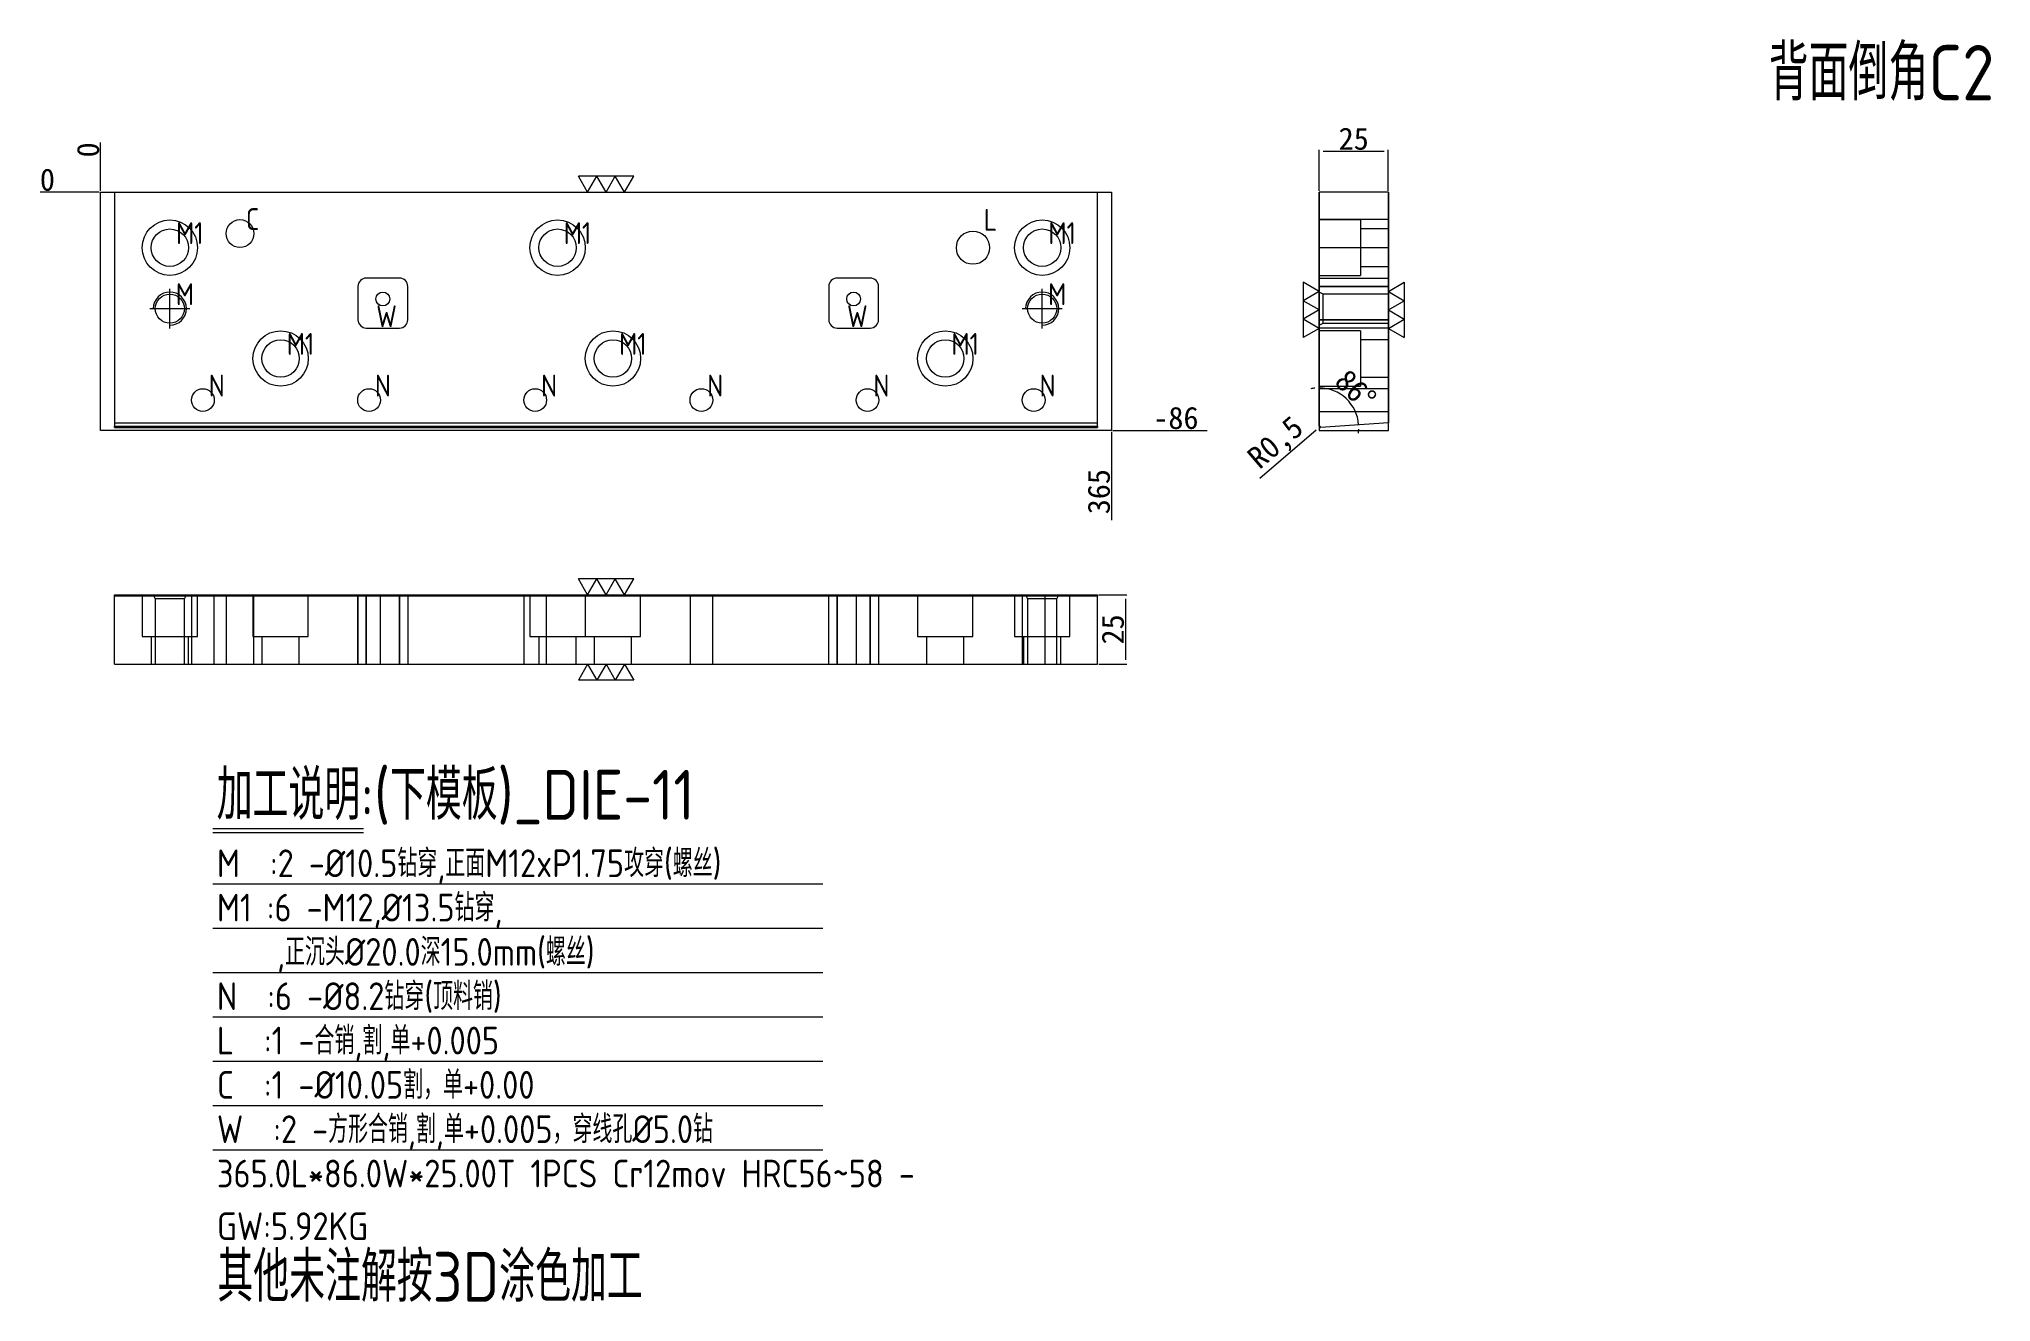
# Model space of a CAD drawing. Header units: millimetres. Extents: x 19599 to 20303, y 44800 to 45256.
import ezdxf

# ---------------------------------------------------------------- set-up
doc = ezdxf.new("R2010")
doc.units = ezdxf.units.MM
doc.linetypes.add('CENTER', pattern=[0])
doc.linetypes.add('DASHED', pattern=[0])
doc.layers.add('DIE', color=7, linetype='Continuous', true_color=0xffffff)
doc.layers.add('U1', color=7, linetype='Continuous', true_color=0xffffff)
doc.layers.add('dim', color=4, linetype='Continuous')
doc.styles.add('_PUG_ERP', font='txt')
doc.styles.add('gbenor', font='gbenor.shx', dxfattribs={"bigfont": 'gbcbig'})
doc.dimstyles.new('_PUG_ERP', dxfattribs={"dimtxt": 8, "dimasz": 1.5, "dimexe": 0.5, "dimexo": 0.5, "dimgap": 0.5, "dimtad": 1, "dimtxsty": '_PUG_ERP', "dimblk": 'CLOSEDBLANK', "dimcen": 0, "dimclrd": 4, "dimclre": 4, "dimclrt": 3, "dimazin": 3, "dimtfac": 1, "dimtmove": 0, "dimatfit": 3, "dimldrblk": 'CLOSEDBLANK', "dimlwd": 9, "dimlwe": 9})

# ---------------------------------------------------------------- blocks, each defined once
blk = doc.blocks.new('*D1266')
at = {"layer": 'Defpoints', "color": 0}
for p in [(19980.81, 45055.22), (19980.81, 45030.22), (19990.86, 45030.22)]:
    blk.add_point(p, dxfattribs=at)
at = {"layer": 'dim', "color": 4, "lineweight": 9}
for p, q in [((19981.31, 45055.22), (19991.36, 45055.22)), ((19990.86, 45053.72), (19990.86, 45031.72)), ((19981.31, 45030.22), (19991.36, 45030.22))]:
    blk.add_line(p, q, dxfattribs=at)
at = {"layer": 'dim', "color": 3, "lineweight": 18, "insert": (19986.36, 45042.72), "char_height": 8, "attachment_point": 5, "rotation": 90, "style": '_PUG_ERP'}
blk.add_mtext('25', dxfattribs=at)
blk = doc.blocks.new('_ClosedBlank')
blk = doc.blocks.new('*D1267')
at = {"layer": 'Defpoints', "color": 0}
for p in [(19604.77, 45200.51), (19620.81, 45200.51), (19620.81, 45200.51)]:
    blk.add_point(p, dxfattribs=at)
at = {"layer": 'dim', "color": 4, "lineweight": 9}
blk.add_line((19620.31, 45200.51), (19598.94, 45200.51), dxfattribs=at)
at = {"layer": 'dim', "color": 3, "lineweight": 18, "insert": (19601.6, 45205.01), "char_height": 8, "attachment_point": 5, "style": '_PUG_ERP'}
blk.add_mtext('0', dxfattribs=at)
blk = doc.blocks.new('*D1268')
at = {"layer": 'Defpoints', "color": 0}
for p in [(19620.81, 45212.65), (19620.81, 45200.51), (19620.81, 45200.51)]:
    blk.add_point(p, dxfattribs=at)
at = {"layer": 'dim', "color": 4, "lineweight": 9}
blk.add_line((19620.81, 45201.01), (19620.81, 45218.48), dxfattribs=at)
at = {"layer": 'dim', "color": 3, "lineweight": 18, "insert": (19616.31, 45215.81), "char_height": 8, "attachment_point": 5, "rotation": 90, "style": '_PUG_ERP'}
blk.add_mtext('0', dxfattribs=at)
blk = doc.blocks.new('*D1269')
at = {"layer": 'Defpoints', "color": 0}
for p in [(19620.81, 45200.51), (19985.81, 45114.51), (19997.36, 45114.51)]:
    blk.add_point(p, dxfattribs=at)
at = {"layer": 'dim', "color": 4, "lineweight": 9}
blk.add_line((19986.31, 45114.51), (20020.34, 45114.51), dxfattribs=at)
at = {"layer": 'dim', "color": 3, "lineweight": 18, "insert": (20009.1, 45119.01), "char_height": 8, "attachment_point": 5, "style": '_PUG_ERP'}
blk.add_mtext('-86', dxfattribs=at)
blk = doc.blocks.new('*D1270')
at = {"layer": 'Defpoints', "color": 0}
for p in [(19620.81, 45200.51), (19985.81, 45114.51), (19985.81, 45103.22)]:
    blk.add_point(p, dxfattribs=at)
at = {"layer": 'dim', "color": 4, "lineweight": 9}
blk.add_line((19985.81, 45114.01), (19985.81, 45082.15), dxfattribs=at)
at = {"layer": 'dim', "color": 3, "lineweight": 18, "insert": (19981.31, 45092.44), "char_height": 8, "attachment_point": 5, "rotation": 90, "style": '_PUG_ERP'}
blk.add_mtext('365', dxfattribs=at)
blk = doc.blocks.new('*D1271')
at = {"layer": 'Defpoints', "color": 0}
for p in [(20060.81, 45215.29), (20060.81, 45200.51), (20085.81, 45200.51)]:
    blk.add_point(p, dxfattribs=at)
at = {"layer": 'dim', "color": 4, "lineweight": 9}
for p, q in [((20060.81, 45201.01), (20060.81, 45215.79)), ((20084.31, 45215.29), (20062.31, 45215.29)), ((20085.81, 45201.01), (20085.81, 45215.79))]:
    blk.add_line(p, q, dxfattribs=at)
at = {"layer": 'dim', "color": 3, "lineweight": 18, "insert": (20073.31, 45219.79), "char_height": 8, "attachment_point": 5, "style": '_PUG_ERP'}
blk.add_mtext('25', dxfattribs=at)
blk = doc.blocks.new('*D1272')
at = {"layer": 'Defpoints', "color": 0}
for p in [(20060.81, 45200.51), (20067.69, 45128.13), (20085.81, 45117.31), (20060.81, 45116.09), (20061.35, 45115.6)]:
    blk.add_point(p, dxfattribs=at)
at = {"layer": 'dim', "color": 4, "lineweight": 9}
for start, end in [(96.00291, 102.00582), (4, 90), (351.99418, 357.99709)]:
    blk.add_arc((20060.81, 45115.56), 14.32, start, end, dxfattribs=at)
at = {"layer": 'dim', "color": 3, "lineweight": 18, "insert": (20074, 45129.25), "char_height": 8, "attachment_point": 5, "rotation": 316.0809, "style": '_PUG_ERP'}
blk.add_mtext('86%%d', dxfattribs=at)
blk = doc.blocks.new('*D1273')
at = {"layer": 'Defpoints', "color": 0}
for p in [(20060.94, 45115.77), (20061.31, 45116.09)]:
    blk.add_point(p, dxfattribs=at)
at = {"layer": 'dim', "color": 4, "lineweight": 9}
for p, q in [((20039.4, 45097.28), (20059.8, 45114.79)), ((20061.31, 45116.09), (20060.94, 45115.77))]:
    blk.add_line(p, q, dxfattribs=at)
at = {"layer": 'dim', "color": 3, "lineweight": 18, "insert": (20045.6, 45109.54), "char_height": 8, "attachment_point": 5, "rotation": 40.64192, "style": '_PUG_ERP'}
blk.add_mtext('R0,5', dxfattribs=at)

msp = doc.modelspace()

# ---------------------------------------------------------------- linework, layer by layer
at = {"layer": 'DIE', "color": 11, "linetype": 'Continuous', "lineweight": 18}
for p, q in [((19625.815, 45200.509), (19625.815, 45116.094)), ((19625.815, 45200.509), (19980.815, 45200.509)), ((19980.815, 45116.094), (19980.815, 45200.509)), ((20060.815, 45116.094), (20060.815, 45200.509)), ((20085.815, 45200.509), (20060.815, 45200.509)), ((20085.815, 45200.509), (20085.815, 45117.306)), ((20085.815, 45117.306), (20061.35, 45115.596)), ((19625.815, 45115.594), (19625.815, 45116.094)), ((19625.815, 45115.594), (19980.815, 45115.594)), ((19980.815, 45116.094), (19980.815, 45115.594)), ((19625.815, 45054.682), (19625.815, 45055.217)), ((19625.815, 45055.217), (19980.815, 45055.217)), ((19625.815, 45030.217), (19625.815, 45054.682)), ((19980.815, 45055.217), (19980.815, 45054.682)), ((19980.815, 45030.217), (19980.815, 45054.682)), ((19625.815, 45030.217), (19980.815, 45030.217))]:
    msp.add_line(p, q, dxfattribs=at)
at = {"layer": 'DIE', "color": 11, "linetype": 'DASHED', "lineweight": 13, "ltscale": 0.375736}
for p, q in [((20085.815, 45190.634), (20060.815, 45190.634)), ((20060.815, 45180.584), (20085.815, 45180.584)), ((20085.815, 45151.509), (20060.815, 45151.509)), ((19625.815, 45117.306), (19980.815, 45117.306)), ((19666.117, 45055.217), (19666.117, 45030.217)), ((19676.167, 45030.217), (19676.167, 45055.217)), ((19713.742, 45030.217), (19713.742, 45055.217)), ((19731.742, 45055.217), (19731.742, 45030.217)), ((19883.742, 45030.217), (19883.742, 45055.217)), ((19901.742, 45055.217), (19901.742, 45030.217))]:
    msp.add_line(p, q, dxfattribs=at)
at = {"layer": 'DIE', "color": 31, "linetype": 'DASHED', "lineweight": 13, "ltscale": 0.375736}
for p, q in [((20075.815, 45190.509), (20060.815, 45190.509)), ((20075.815, 45190.509), (20075.815, 45170.509)), ((20085.815, 45187.262), (20075.815, 45187.262)), ((20075.815, 45173.755), (20085.815, 45173.755)), ((20060.815, 45170.509), (20075.815, 45170.509)), ((20075.815, 45150.509), (20060.815, 45150.509)), ((20075.815, 45150.509), (20075.815, 45130.509)), ((20085.815, 45147.262), (20075.815, 45147.262)), ((20075.815, 45133.755), (20085.815, 45133.755)), ((20060.815, 45130.509), (20075.815, 45130.509)), ((20085.815, 45129.609), (20060.815, 45129.609)), ((20060.815, 45121.408), (20085.815, 45121.408)), ((19635.815, 45055.217), (19635.815, 45040.217)), ((19653.642, 45055.217), (19653.642, 45030.217)), ((19655.815, 45040.217), (19655.815, 45055.217)), ((19661.843, 45030.217), (19661.843, 45055.217)), ((19675.815, 45055.217), (19675.815, 45040.217)), ((19695.815, 45040.217), (19695.815, 45055.217)), ((19713.642, 45055.217), (19713.642, 45030.217)), ((19721.843, 45030.217), (19721.843, 45055.217)), ((19773.642, 45055.217), (19773.642, 45030.217)), ((19775.815, 45055.217), (19775.815, 45040.217)), ((19781.843, 45030.217), (19781.843, 45055.217)), ((19795.815, 45055.217), (19795.815, 45040.217)), ((19815.815, 45040.217), (19815.815, 45055.217)), ((19833.642, 45055.217), (19833.642, 45030.217)), ((19841.843, 45030.217), (19841.843, 45055.217)), ((19893.642, 45055.217), (19893.642, 45030.217)), ((19901.843, 45030.217), (19901.843, 45055.217)), ((19915.815, 45055.217), (19915.815, 45040.217)), ((19935.815, 45040.217), (19935.815, 45055.217)), ((19950.815, 45055.217), (19950.815, 45040.217)), ((19953.642, 45055.217), (19953.642, 45030.217)), ((19961.843, 45030.217), (19961.843, 45055.217)), ((19970.815, 45040.217), (19970.815, 45055.217)), ((19635.815, 45040.217), (19655.815, 45040.217)), ((19639.061, 45040.217), (19639.061, 45030.217)), ((19652.568, 45030.217), (19652.568, 45040.217)), ((19675.815, 45040.217), (19695.815, 45040.217)), ((19679.061, 45040.217), (19679.061, 45030.217)), ((19692.568, 45030.217), (19692.568, 45040.217)), ((19775.815, 45040.217), (19795.815, 45040.217)), ((19779.061, 45040.217), (19779.061, 45030.217)), ((19792.568, 45030.217), (19792.568, 45040.217)), ((19795.815, 45040.217), (19815.815, 45040.217)), ((19799.061, 45040.217), (19799.061, 45030.217)), ((19812.568, 45030.217), (19812.568, 45040.217)), ((19915.815, 45040.217), (19935.815, 45040.217)), ((19919.061, 45040.217), (19919.061, 45030.217)), ((19932.568, 45030.217), (19932.568, 45040.217)), ((19950.815, 45040.217), (19970.815, 45040.217)), ((19954.061, 45040.217), (19954.061, 45030.217)), ((19967.568, 45030.217), (19967.568, 45040.217))]:
    msp.add_line(p, q, dxfattribs=at)
at = {"layer": 'DIE', "color": 1, "linetype": 'DASHED', "lineweight": 13, "ltscale": 0.375736}
msp.add_line((20060.815, 45169.509), (20085.815, 45169.509), dxfattribs=at)
at = {"layer": 'DIE', "color": 1, "linetype": 'CENTER', "lineweight": 18, "ltscale": 0.375736}
for p, q in [((19645.815, 45151.309), (19645.815, 45165.709)), ((19960.815, 45151.309), (19960.815, 45165.709)), ((19638.615, 45158.509), (19653.015, 45158.509)), ((19953.615, 45158.509), (19968.015, 45158.509))]:
    msp.add_line(p, q, dxfattribs=at)
at = {"layer": 'DIE', "color": 155, "linetype": 'DASHED', "lineweight": 13, "ltscale": 0.375736}
for p, q in [((20060.815, 45166.509), (20085.815, 45166.509)), ((20085.815, 45166.509), (20060.815, 45166.509)), ((20060.815, 45166.509), (20085.815, 45166.509)), ((20085.815, 45166.509), (20060.815, 45166.509)), ((20085.815, 45154.509), (20060.815, 45154.509)), ((20060.815, 45154.509), (20085.815, 45154.509)), ((20085.815, 45154.509), (20060.815, 45154.509)), ((20060.815, 45154.509), (20085.815, 45154.509)), ((19980.815, 45115.596), (19625.815, 45115.596)), ((19716.742, 45030.217), (19716.742, 45055.217)), ((19716.742, 45055.217), (19716.742, 45030.217)), ((19728.742, 45055.217), (19728.742, 45030.217)), ((19728.742, 45030.217), (19728.742, 45055.217)), ((19886.742, 45030.217), (19886.742, 45055.217)), ((19886.742, 45055.217), (19886.742, 45030.217)), ((19898.742, 45055.217), (19898.742, 45030.217)), ((19898.742, 45030.217), (19898.742, 45055.217))]:
    msp.add_line(p, q, dxfattribs=at)
at = {"layer": 'DIE', "color": 5, "linetype": 'DASHED', "lineweight": 13, "ltscale": 0.375736}
for p, q in [((20062.309, 45163.762), (20060.815, 45164.509)), ((20085.815, 45163.762), (20062.309, 45163.762)), ((20062.309, 45158.509), (20062.309, 45163.762)), ((20060.815, 45152.509), (20062.309, 45153.256)), ((20062.309, 45153.256), (20062.309, 45158.509)), ((20062.309, 45153.256), (20085.815, 45153.256)), ((19639.815, 45055.217), (19640.562, 45053.723)), ((19651.068, 45053.723), (19651.815, 45055.217)), ((19954.815, 45055.217), (19955.562, 45053.723)), ((19966.068, 45053.723), (19966.815, 45055.217)), ((19640.562, 45053.723), (19640.562, 45030.217)), ((19651.068, 45053.723), (19640.562, 45053.723)), ((19651.068, 45030.217), (19651.068, 45053.723)), ((19955.562, 45053.723), (19955.562, 45030.217)), ((19966.068, 45053.723), (19955.562, 45053.723)), ((19966.068, 45030.217), (19966.068, 45053.723))]:
    msp.add_line(p, q, dxfattribs=at)
at = {"layer": 'DIE', "color": 155, "linetype": 'Continuous', "lineweight": 18}
for p, q in [((19625.815, 45116.094), (19980.815, 45116.094)), ((19980.815, 45054.682), (19625.815, 45054.682))]:
    msp.add_line(p, q, dxfattribs=at)
at = {"layer": 'DIE', "color": 1, "lineweight": 18}
for points in [[(19731.742, 45166.509, 0.4142136), (19728.742, 45169.509), (19716.742, 45169.509, 0.4142136), (19713.742, 45166.509), (19713.742, 45154.509, 0.4142136), (19716.742, 45151.509), (19728.742, 45151.509, 0.4142136), (19731.742, 45154.509)], [(19901.742, 45166.509, 0.4142136), (19898.742, 45169.509), (19886.742, 45169.509, 0.4142136), (19883.742, 45166.509), (19883.742, 45154.509, 0.4142136), (19886.742, 45151.509), (19898.742, 45151.509, 0.4142136), (19901.742, 45154.509)]]:
    msp.add_lwpolyline(points, format="xyb", close=True, dxfattribs=at)
at = {"layer": 'DIE', "color": 42, "linetype": 'Continuous', "lineweight": 18}
for centre, radius in [((19645.815, 45180.509), 10), ((19785.815, 45180.509), 10), ((19960.815, 45180.509), 10), ((19645.815, 45180.509), 6.753), ((19785.815, 45180.509), 6.753), ((19960.815, 45180.509), 6.753), ((19645.815, 45158.509), 5.253), ((19722.715, 45161.994), 2.5), ((19892.715, 45161.994), 2.5), ((19960.815, 45158.509), 5.253), ((19685.815, 45140.509), 10), ((19685.815, 45140.509), 6.753), ((19805.815, 45140.509), 10), ((19805.815, 45140.509), 6.753), ((19925.815, 45140.509), 10), ((19925.815, 45140.509), 6.753), ((19657.742, 45125.509), 4.101), ((19717.742, 45125.509), 4.101), ((19777.742, 45125.509), 4.101), ((19837.742, 45125.509), 4.101), ((19897.742, 45125.509), 4.101), ((19957.742, 45125.509), 4.101)]:
    msp.add_circle(centre, radius, dxfattribs=at)
at = {"layer": 'DIE', "color": 1, "linetype": 'Continuous', "lineweight": 18}
msp.add_circle((19671.142, 45185.609), 5.025, dxfattribs=at)
at = {"layer": 'DIE', "color": 1, "lineweight": 18}
msp.add_circle((19935.815, 45180.509), 6, dxfattribs=at)
at = {"layer": 'DIE', "color": 42, "linetype": 'Continuous', "lineweight": 18}
for centre in [(19645.815, 45158.509), (19960.815, 45158.509)]:
    msp.add_arc(centre, 6, 270, 180, dxfattribs=at)
at = {"layer": 'DIE', "color": 11, "linetype": 'Continuous', "lineweight": 18}
msp.add_arc((20061.315, 45116.094), 0.5, 180, 274, dxfattribs=at)
at = {"layer": 'dim', "color": 20, "linetype": 'Continuous', "lineweight": 18}
for p, q in [((19796.658, 45200.509), (19793.33, 45206.273)), ((19813.299, 45206.273), (19793.33, 45206.273)), ((19796.658, 45200.509), (19799.987, 45206.273)), ((19803.315, 45200.509), (19799.987, 45206.273)), ((19803.315, 45200.509), (19806.643, 45206.273)), ((19809.971, 45200.509), (19806.643, 45206.273)), ((19809.971, 45200.509), (19813.299, 45206.273)), ((20060.815, 45164.708), (20055.05, 45168.036)), ((20055.05, 45168.036), (20055.05, 45148.067)), ((20085.815, 45164.708), (20091.579, 45168.036)), ((20091.579, 45168.036), (20091.579, 45148.067)), ((20060.815, 45164.708), (20055.05, 45161.38)), ((20060.815, 45158.051), (20055.05, 45161.38)), ((20085.815, 45164.708), (20091.579, 45161.38)), ((20085.815, 45158.051), (20091.579, 45161.38)), ((20060.815, 45158.051), (20055.05, 45154.723)), ((20060.815, 45151.395), (20055.05, 45154.723)), ((20085.815, 45158.051), (20091.579, 45154.723)), ((20085.815, 45151.395), (20091.579, 45154.723)), ((20060.815, 45151.395), (20055.05, 45148.067)), ((20085.815, 45151.395), (20091.579, 45148.067)), ((19796.658, 45055.217), (19793.33, 45060.981)), ((19813.299, 45060.981), (19793.33, 45060.981)), ((19796.658, 45055.217), (19799.987, 45060.981)), ((19803.315, 45055.217), (19799.987, 45060.981)), ((19803.315, 45055.217), (19806.643, 45060.981)), ((19809.971, 45055.217), (19806.643, 45060.981)), ((19809.971, 45055.217), (19813.299, 45060.981)), ((19796.658, 45030.217), (19793.33, 45024.452)), ((19796.658, 45030.217), (19799.987, 45024.452)), ((19803.315, 45030.217), (19799.987, 45024.452)), ((19803.315, 45030.217), (19806.643, 45024.452)), ((19809.971, 45030.217), (19806.643, 45024.452)), ((19809.971, 45030.217), (19813.299, 45024.452)), ((19813.299, 45024.452), (19793.33, 45024.452))]:
    msp.add_line(p, q, dxfattribs=at)
at = {"layer": 'dim', "color": 8, "linetype": 'Continuous', "lineweight": 18}
for p, q in [((19661.315, 44970.905), (19715.747, 44970.905)), ((19661.315, 44969.405), (19715.747, 44969.405)), ((19661.315, 44950.905), (19881.635, 44950.905)), ((19661.315, 44934.905), (19881.635, 44934.905)), ((19661.315, 44918.905), (19881.635, 44918.905)), ((19661.315, 44902.905), (19881.635, 44902.905)), ((19661.315, 44886.905), (19881.635, 44886.905)), ((19661.315, 44870.905), (19881.635, 44870.905)), ((19661.315, 44854.905), (19881.635, 44854.905))]:
    msp.add_line(p, q, dxfattribs=at)
at = {"layer": 'dim', "color": 252, "lineweight": 18}
msp.add_lwpolyline([(19985.815, 45200.509), (19985.815, 45114.509), (19620.815, 45114.509), (19620.815, 45200.509)], close=True, dxfattribs=at)
at = {"layer": 'dim', "color": 252, "linetype": 'DASHED', "lineweight": 18, "ltscale": 0.375736}
msp.add_lwpolyline([(20060.815, 45114.509), (20085.815, 45114.509), (20085.815, 45200.509), (20060.815, 45200.509)], close=True, dxfattribs=at)

# ---------------------------------------------------------------- texts
at = {"layer": 'dim', "color": 4, "lineweight": 18, "style": 'gbenor'}
for s, height, p in [('C', 7.9, (19673.268, 45186.864)), ('M1', 7.9, (19648.04, 45181.814)), ('M1', 7.9, (19788.04, 45181.814)), ('L', 7.9, (19939.708, 45186.611)), ('M1', 7.9, (19963.04, 45181.814)), ('M', 7.9, (19647.96, 45159.774)), ('M', 7.9, (19962.96, 45159.774)), ('W', 7.9, (19720.312, 45151.814)), ('W', 7.9, (19890.312, 45151.814)), ('M1', 7.9, (19688.04, 45141.814)), ('M1', 7.9, (19808.04, 45141.814)), ('M1', 7.9, (19928.04, 45141.814)), ('N', 7.9, (19659.849, 45126.755)), ('N', 7.9, (19719.849, 45126.755)), ('N', 7.9, (19779.849, 45126.755)), ('N', 7.9, (19839.849, 45126.755)), ('N', 7.9, (19899.849, 45126.755)), ('N', 7.9, (19959.849, 45126.755)), ('加工说明:(下模板)_DIE-11', 18, (19662.742, 44974.012)), ('M  :2 -%%c10.5钻穿,正面M12xP1.75攻穿(螺丝)', 10, (19662.815, 44953.298)), ('M1 :6 -M12,%%c13.5钻穿,', 10, (19662.815, 44937.298)), ('    ,正沉头%%c20.0深15.0mm(螺丝)', 10, (19662.815, 44921.298)), ('N  :6 -%%c8.2钻穿(顶料销)', 10, (19662.815, 44905.298)), ('365.0L*86.0W*25.00T 1PCS Cr12mov HRC56~58 - ', 10, (19662.815, 44841.298)), ('GW:5.92KG ', 10, (19662.815, 44822.298))]:
    msp.add_text(s, height=height, dxfattribs=at).set_placement(p)
at = {"layer": 'dim', "color": 1, "lineweight": 18, "style": 'gbenor'}
for s, p in [('L  :1 -合销,割,单+0.005', (19662.815, 44889.298)), ('C  :1 -%%c10.05割，单+0.00', (19662.815, 44873.298)), ('W  :2 -方形合销,割,单+0.005，穿线孔%%c5.0钻', (19662.815, 44857.298))]:
    msp.add_text(s, height=10, dxfattribs=at).set_placement(p)
at = {"layer": 'dim', "color": 21, "lineweight": 18, "style": 'gbenor'}
msp.add_text('其他未注解按3D涂色加工', height=18, dxfattribs=at).set_placement((19662.983, 44800.012))
at = {"layer": 'U1', "color": 3, "lineweight": 18, "style": 'gbenor'}
msp.add_text('背面倒角C2', height=20, dxfattribs=at).set_placement((20223.169, 45233.671))

# ---------------------------------------------------------------- dimensions: what is measured, and where the dimension line sits
at = {"layer": 'dim', "lineweight": 18}
dim = msp.add_linear_dim(base=(20060.815, 45215.287), p1=(20085.815, 45200.509), p2=(20060.815, 45200.509), dimstyle='_PUG_ERP', dxfattribs=at)
dim.commit()
dim.dimension.update_dxf_attribs({"geometry": '*D1271', "text_midpoint": (20073.315, 45219.787)})
for feature_location, offset, dtype, origin, picture, middle in [((19620.814724591, 45200.508564464), (0, 12.139558225), 1, (19620.814724591, 45200.508564464), '*D1268', (19616.314724591, 45215.814789356)), ((19620.814724591, 45200.508564464), (-16.044045964, 0), 0, (19620.814724591, 45200.508564464), '*D1267', (19601.604011961, 45205.008564464)), ((19985.815, 45114.509), (0, -11.286), 1, (19620.815, 45200.509), '*D1270', (19981.315, 45092.437))]:
    dim = msp.add_ordinate_dim(feature_location=feature_location, offset=offset, dtype=dtype, origin=origin, dimstyle='_PUG_ERP', dxfattribs=at)
    dim.commit()
    dim.dimension.update_dxf_attribs({"geometry": picture, "text_midpoint": middle})
dim = msp.add_ordinate_dim(feature_location=(19985.815, 45114.509), offset=(11.547, 0), dtype=0, origin=(19620.815, 45200.509), text='-<>', dimstyle='_PUG_ERP', dxfattribs=at)
dim.commit()
dim.dimension.update_dxf_attribs({"geometry": '*D1269', "text_midpoint": (20009.1, 45119.009)})
dim = msp.add_angular_dim_2l(base=(20067.686, 45128.126), line1=((20060.815, 45116.094), (20060.815, 45200.509)), line2=((20085.815, 45117.306), (20061.35, 45115.596)), dimstyle='_PUG_ERP', dxfattribs=at)
dim.commit()
dim.dimension.update_dxf_attribs({"geometry": '*D1272', "text_midpoint": (20070.75, 45125.876), "dimtype": 162})
dim = msp.add_radius_dim(center=(20061.315, 45116.094), mpoint=(20060.935, 45115.769), dimstyle='_PUG_ERP', dxfattribs=at)
dim.commit()
dim.dimension.update_dxf_attribs({"geometry": '*D1273', "text_midpoint": (20045.602, 45109.542)})
dim = msp.add_linear_dim(base=(19990.865, 45030.217), p1=(19980.815, 45055.217), p2=(19980.815, 45030.217), angle=90, dimstyle='_PUG_ERP', dxfattribs=at)
dim.commit()
dim.dimension.update_dxf_attribs({"geometry": '*D1266', "text_midpoint": (19986.365, 45042.717)})

doc.saveas('drawing.dxf')
